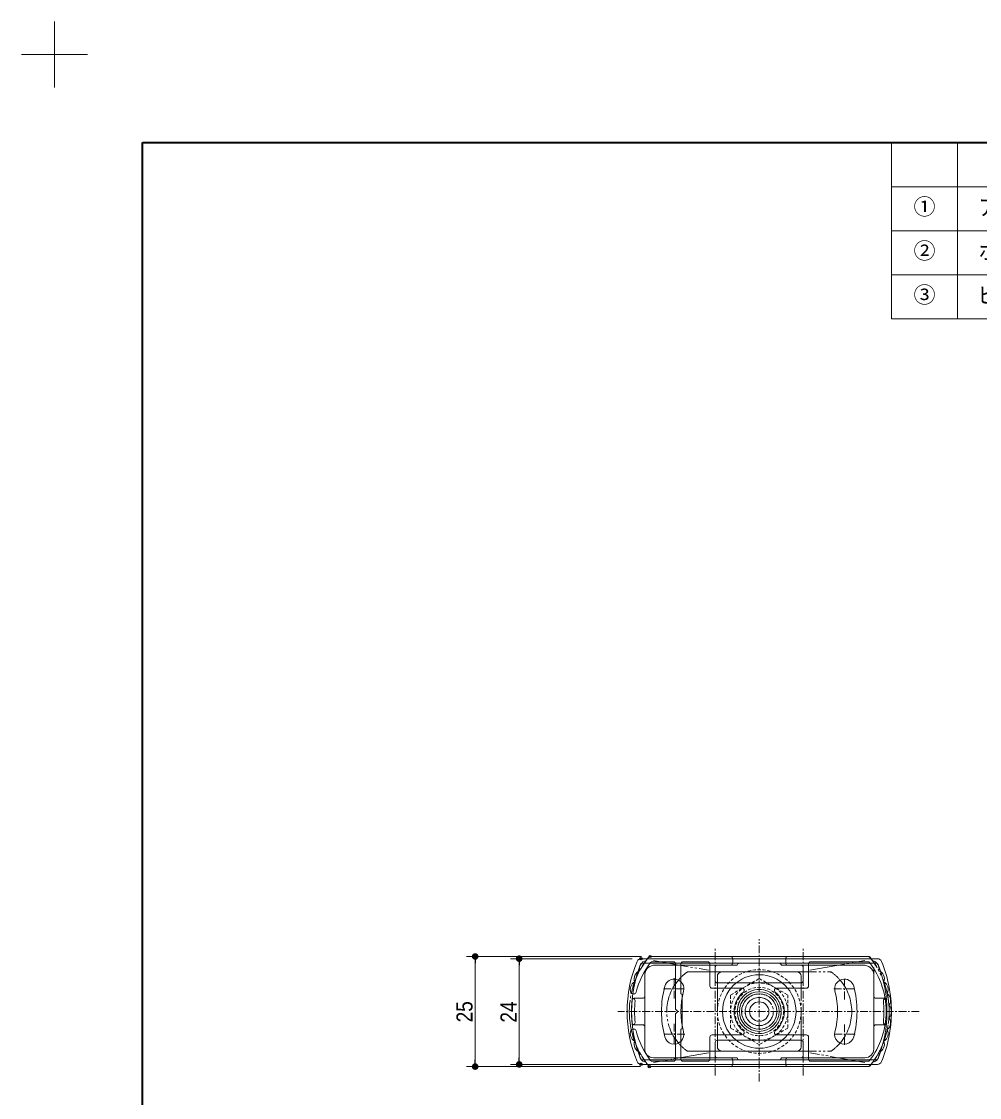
# Model space of a CAD drawing. Units: millimetres on the paper. Extents: x -396 to 396, y -304 to 304.
# Drawn here: x -396.2 to -178.8, y 60.2 to 304.5 of the extents above; entities that cross this region are included whole.
import ezdxf
from ezdxf.enums import TextEntityAlignment as Align

# ---------------------------------------------------------------- set-up
doc = ezdxf.new("R2010")
doc.units = ezdxf.units.MM
doc.header["$PDMODE"] = 32
doc.header["$PDSIZE"] = 0.5
for name, pattern in [('USER1', [10.5, 8, -0.5, 0.5, -0.5, 0.5, -0.5]), ('USER2', [2.91, 1.76, -0.4, 0.35, -0.4]), ('USER3', [1.11, 0.71, -0.4])]:
    doc.linetypes.add(name, pattern=pattern)
for name, color, linetype, lineweight in [('0-0_2寸法-1', 7, 'Continuous', 15), ('0-1_0', 7, 'Continuous', 25), ('0-3_1図面枠', 7, 'Continuous', 20), ('0-5_3一般', 7, 'Continuous', 15)]:
    doc.layers.add(name, color=color, linetype=linetype, lineweight=lineweight)
doc.layers.add('0-2_Defpoints', color=7, linetype='Continuous')
doc.styles.add('ＭＳ Ｐゴシック', font='')
doc.styles.get('ＭＳ Ｐゴシック').set_extended_font_data('MS PGothic')

# ---------------------------------------------------------------- blocks, each defined once
blk = doc.blocks.new('グループ')
at = {"layer": '0-3_1図面枠', "lineweight": 15}
for p, q in [((-210, 289.5), (-210, 304.5)), ((-217.5, 297), (-202.5, 297))]:
    blk.add_line(p, q, dxfattribs=at)
blk = doc.blocks.new('グループ-2')
at = {"layer": '0-3_1図面枠', "lineweight": 35}
blk.add_lwpolyline([(-190, 277), (190, 277), (190, -277), (-190, -277)], close=True, dxfattribs=at)
blk = doc.blocks.new('図面枠')
at = {"layer": '0-3_1図面枠'}
for name in ['グループ', 'グループ-2']:
    blk.add_blockref(name, (0, 0), dxfattribs=at)
blk = doc.blocks.new('グループ-5')
at = {"layer": '0-3_1図面枠', "lineweight": 15}
for p, q in [((-5, 277), (-5, 237)), ((50, 277), (50, 237)), ((65, 277), (65, 237)), ((100, 277), (100, 237)), ((-20, 267), (190, 267)), ((-20, 257), (190, 257)), ((-20, 247), (190, 247))]:
    blk.add_line(p, q, dxfattribs=at)
blk.add_lwpolyline([(-20, 277), (190, 277), (190, 237), (-20, 237)], close=True, dxfattribs=at)
blk = doc.blocks.new('グループ-6')
at = {"layer": '0-3_1図面枠'}
blk.add_blockref('グループ-5', (0, 0), dxfattribs=at)
at = {"layer": '0-3_1図面枠', "style": 'ＭＳ Ｐゴシック'}
for s, height, width, p in [('部\u3000品', 3.666, 0.9, (16.071, 269.527)), ('備\u3000考', 3.666, 0.9, (75.958, 269.517)), ('材\u3000質', 3.666, 0.9, (138.526, 269.564)), ('アルミポール', 3.669, 0.9, (-0.23, 259.393)), ('2', 3.666, 0.9, (56.27, 259.603)), ('長さL=2550', 3.666, 0.9, (69.672, 259.622)), ('アルミニウム、スチール、プラスチック', 3.666, 0.85, (104.77, 259.431)), ('ポール補強金具セット', 3.666, 0.9, (-0.173, 249.48)), ('4', 3.666, 0.9, (56.26, 249.603)), ('亜鉛、スチール', 3.669, 0.9, (104.692, 249.527)), ('ビス袋詰め', 3.666, 0.95, (-0.443, 239.449)), ('2', 3.666, 0.9, (56.27, 239.603)), ('スチール', 3.669, 0.95, (104.807, 239.671))]:
    blk.add_text(s, height=height, dxfattribs=dict(at, width=width)).set_placement(p, align=Align.BOTTOM_LEFT)
for s, p in [('数量', (52.573, 269.546)), ('①', (-14.978, 259.527)), ('②', (-14.978, 249.527)), ('ー', (74.77, 249.603)), ('③', (-14.978, 239.527)), ('ー', (74.77, 239.603))]:
    blk.add_text(s, height=3.666, dxfattribs=at).set_placement(p, align=Align.BOTTOM_LEFT)
blk = doc.blocks.new('グループ-7')
at = {"layer": '0-5_3一般', "linetype": 'USER2'}
for p, q in [((-50, 63.868), (-50, 96.135)), ((-13.694, 79.72), (-82.116, 79.72))]:
    blk.add_line(p, q, dxfattribs=at)
at = {"layer": '0-5_3一般', "linetype": 'USER1'}
for p, q in [((-74.763, 92.22), (-75, 92.22)), ((-74.511, 91.02), (-74.27, 91.02)), ((-25.351, 91.02), (-25.106, 91.02)), ((-25, 92.22), (-25.237, 92.22)), ((-74.27, 68.42), (-74.511, 68.42)), ((-25.106, 68.42), (-25.351, 68.42)), ((-75, 67.22), (-74.763, 67.22)), ((-25.237, 67.22), (-25, 67.22))]:
    blk.add_line(p, q, dxfattribs=at)
at = {"layer": '0-5_3一般'}
for p, q in [((-56.5, 92.22), (-74.763, 92.22)), ((-74.27, 91.02), (-69.5, 91.02)), ((-69, 80.22), (-69, 90.52)), ((-67.8, 83.72), (-67.8, 90.52)), ((-67.3, 91.02), (-61.7, 91.02)), ((-61.2, 85.52), (-61.2, 90.52)), ((-56, 90.72), (-56, 91.72)), ((-44, 91.72), (-44, 90.72)), ((-25.237, 92.22), (-43.5, 92.22)), ((-38.8, 85.52), (-38.8, 90.52)), ((-38.3, 91.02), (-25.351, 91.02)), ((-60, 89.72), (-60, 86.72)), ((-59.5, 90.22), (-56.5, 90.22)), ((-43.5, 90.22), (-40.5, 90.22)), ((-40, 86.72), (-40, 89.72)), ((-59.5, 86.22), (-40.5, 86.22)), ((-78.698, 83.72), (-78.444, 83.72)), ((-67.5, 79.72), (-67.5, 83.42)), ((-53.924, 85.02), (-60.7, 85.02)), ((-46.076, 85.02), (-39.3, 85.02)), ((-69, 80.22), (-68.5, 79.72)), ((-68.5, 79.72), (-69, 79.22)), ((-69, 68.92), (-69, 79.22)), ((-67.5, 76.02), (-67.5, 79.72)), ((-78.698, 75.72), (-78.444, 75.72)), ((-67.8, 68.92), (-67.8, 75.72)), ((-61.2, 73.92), (-61.2, 68.92)), ((-60.7, 74.42), (-53.924, 74.42)), ((-46.076, 74.42), (-39.3, 74.42)), ((-38.8, 73.92), (-38.8, 68.92)), ((-60, 69.72), (-60, 72.72)), ((-59.5, 73.22), (-40.5, 73.22)), ((-40, 72.72), (-40, 69.72)), ((-69.5, 68.42), (-74.27, 68.42)), ((-61.7, 68.42), (-67.3, 68.42)), ((-56.5, 69.22), (-59.5, 69.22)), ((-56, 67.72), (-56, 68.72)), ((-44, 68.72), (-44, 67.72)), ((-40.5, 69.22), (-43.5, 69.22)), ((-25.351, 68.42), (-38.3, 68.42)), ((-74.763, 67.22), (-56.5, 67.22)), ((-43.5, 67.22), (-25.237, 67.22))]:
    blk.add_line(p, q, dxfattribs=at)
blk.add_circle((-50, 79.72), 4.5, dxfattribs=at)
at = {"layer": '0-5_3一般', "linetype": 'USER1'}
for centre, radius, start, end in [((-59.889, 79.72), 19.611, 143.79235, 167.78013), ((-59.889, 79.72), 19.611, 140.40225, 141.10413), ((-60.5, 79.72), 18, 141.11364, 141.89221), ((-39.5, 79.72), 18.3, 37.35427, 38.13281), ((-40.111, 79.72), 19.611, 38.89587, 39.59775), ((-40.111, 79.72), 19.611, 0, 36.20765), ((-40.111, 79.72), 19.611, 323.79235, 0), ((-40.111, 79.72), 19.611, 323.79235, 0), ((-40.111, 79.72), 19.611, 323.79235, 0), ((-59.889, 79.72), 19.611, 192.21987, 216.20765), ((-60.5, 79.72), 18, 218.10779, 218.88636), ((-39.5, 79.72), 18.3, 321.86719, 322.64573), ((-59.889, 79.72), 19.611, 218.89587, 219.59775), ((-40.111, 79.72), 19.611, 320.40225, 321.10413)]:
    blk.add_arc(centre, radius, start, end, dxfattribs=at)
at = {"layer": '0-5_3一般'}
for centre, radius, start, end in [((-60.5, 79.72), 18, 141.89221, 165.92196), ((-75.217, 89.367), 2, 104.35402, 191.27589), ((-59.889, 79.72), 19.611, 141.10413, 143.79235), ((-74.763, 91.72), 0.5, 90, 141.10413), ((-74.27, 90.52), 0.5, 90, 141.89221), ((-69.5, 90.52), 0.5, 0, 90), ((-67.3, 90.52), 0.5, 90, 180), ((-61.7, 90.52), 0.5, 0, 90), ((-56.5, 91.72), 0.5, 0, 90), ((-56.5, 90.72), 0.5, 270, 0), ((-43.5, 91.72), 0.5, 90, 180), ((-43.5, 90.72), 0.5, 180, 270), ((-38.3, 90.52), 0.5, 90, 180), ((-25.351, 90.52), 0.5, 37.35427, 90), ((-25.237, 91.72), 0.5, 38.89587, 90), ((-39.5, 79.72), 18.3, 0, 37.35427), ((-40.111, 79.72), 19.611, 36.20765, 38.89587), ((-24.783, 89.367), 2, 348.72411, 75.64598), ((-76.415, 87.126), 2.002, 112.41831, 199.30623), ((-59.5, 89.72), 0.5, 90, 180), ((-40.5, 89.72), 0.5, 0, 90), ((-23.585, 87.126), 2.002, 340.69377, 67.58169), ((-77.291, 84.74), 2, 120.44865, 200.26585), ((-60.7, 85.52), 0.5, 180, 270), ((-59.5, 86.72), 0.5, 180, 270), ((-40.5, 86.72), 0.5, 270, 0), ((-39.3, 85.52), 0.5, 270, 0), ((-22.709, 84.74), 2, 332.62948, 59.55135), ((-78.698, 84.22), 0.5, 200.26585, 270), ((-78.444, 84.22), 0.5, 270, 345.92196), ((-67.8, 83.42), 0.3, 0, 90), ((-50, 79.72), 5.7, 129.26803, 230.73197), ((-53.924, 84.52), 0.5, 309.26803, 90), ((-46.076, 84.52), 0.5, 90, 230.73197), ((-50, 79.72), 5.7, 309.26803, 50.73197), ((-22.178, 82.255), 2, 324.58427, 51.50614), ((-22, 79.72), 2, 0, 43.46093), ((-39.5, 79.72), 18.3, 322.64573, 0), ((-22.178, 77.185), 2, 308.49386, 35.41573), ((-22, 79.72), 2, 316.53907, 0), ((-67.8, 76.02), 0.3, 270, 0), ((-77.291, 74.701), 2, 159.73415, 239.55135), ((-78.698, 75.22), 0.5, 90, 159.73415), ((-78.444, 75.22), 0.5, 14.07804, 90), ((-60.5, 79.72), 18, 194.07804, 218.10779), ((-60.7, 73.92), 0.5, 90, 180), ((-53.924, 74.92), 0.5, 270, 50.73197), ((-46.076, 74.92), 0.5, 129.26803, 270), ((-39.3, 73.92), 0.5, 0, 90), ((-22.709, 74.701), 2, 300.44865, 27.37052), ((-76.417, 72.315), 2, 160.67469, 247.59655), ((-59.5, 72.72), 0.5, 90, 180), ((-40.5, 72.72), 0.5, 0, 90), ((-23.583, 72.315), 2, 292.40345, 19.32531), ((-75.218, 70.074), 2, 168.71989, 255.64176), ((-74.27, 68.92), 0.5, 218.10779, 270), ((-69.5, 68.92), 0.5, 270, 0), ((-67.3, 68.92), 0.5, 180, 270), ((-61.7, 68.92), 0.5, 270, 0), ((-59.5, 69.72), 0.5, 180, 270), ((-56.5, 68.72), 0.5, 0, 90), ((-43.5, 68.72), 0.5, 90, 180), ((-40.5, 69.72), 0.5, 270, 0), ((-38.3, 68.92), 0.5, 180, 270), ((-25.351, 68.92), 0.5, 270, 322.64573), ((-24.782, 70.074), 2, 284.35824, 11.28011), ((-59.889, 79.72), 19.611, 216.20343, 218.89587), ((-74.763, 67.72), 0.5, 218.89587, 270), ((-56.5, 67.72), 0.5, 270, 0), ((-43.5, 67.72), 0.5, 180, 270), ((-25.237, 67.72), 0.5, 270, 321.10413), ((-40.111, 79.72), 19.611, 321.10413, 323.79657)]:
    blk.add_arc(centre, radius, start, end, dxfattribs=at)
blk = doc.blocks.new('グループ-8')
at = {"layer": '0-5_3一般', "linetype": 'USER3'}
blk.add_lwpolyline([(-50, 72.215), (-56.5, 75.967), (-56.5, 83.473), (-50, 87.226), (-43.5, 83.473), (-43.5, 75.967)], close=True, dxfattribs=at)
for radius in [6.5, 4, 3.2]:
    blk.add_circle((-50, 79.72), radius, dxfattribs=at)
blk = doc.blocks.new('グループ-9')
at = {"layer": '0-5_3一般'}
blk.add_blockref('グループ-8', (0, 0), dxfattribs=at)
blk = doc.blocks.new('グループ-10')
at = {"layer": '0-5_3一般'}
for p, q in [((-23.167, 91.72), (-76.833, 91.72)), ((-23.505, 90.72), (-76.495, 90.72)), ((-78.691, 82.72), (-78.844, 82.72)), ((-21.309, 82.72), (-21.156, 82.72)), ((-78.691, 76.72), (-78.844, 76.72)), ((-21.309, 76.72), (-21.156, 76.72)), ((-23.505, 68.72), (-76.495, 68.72)), ((-76.833, 67.72), (-23.167, 67.72))]:
    blk.add_line(p, q, dxfattribs=at)
at = {"layer": '0-5_3一般', "linetype": 'USER1'}
for p, q in [((-74, 91.295), (-61.5, 89.075)), ((-38.5, 89.075), (-26, 91.295)), ((-41.5, 88.72), (-58.5, 88.72)), ((-59.5, 87.72), (-59.5, 71.72)), ((-40.5, 71.72), (-40.5, 87.72)), ((-61.5, 70.365), (-74, 68.145)), ((-58.5, 70.72), (-41.5, 70.72)), ((-26, 68.145), (-38.5, 70.365))]:
    blk.add_line(p, q, dxfattribs=at)
at = {"layer": '0-5_3一般'}
for centre, radius, start, end in [((-50, 79.72), 30, 157.70903, 202.29097), ((-50, 79.72), 29, 158.38173, 201.61827), ((-76.833, 90.72), 1, 90, 157.70903), ((-76.495, 90.22), 0.5, 90, 158.38173), ((-23.505, 90.22), 0.5, 21.61827, 90), ((-23.167, 90.72), 1, 22.29097, 90), ((-50, 79.72), 29, 338.38173, 21.61827), ((-50, 79.72), 30, 0, 22.29097), ((-78.691, 82.22), 0.5, 355.02014, 90), ((-50, 79.72), 28.3, 175.02014, 184.97986), ((-21.309, 82.22), 0.5, 90, 184.97986), ((-50, 79.72), 28.3, 0, 4.97986), ((-50, 79.72), 30, 337.70903, 0), ((-50, 79.72), 28.3, 355.02014, 0), ((-78.691, 77.22), 0.5, 270, 4.97986), ((-21.309, 77.22), 0.5, 175.02014, 270), ((-76.495, 69.22), 0.5, 201.61827, 270), ((-23.505, 69.22), 0.5, 270, 338.38173), ((-76.833, 68.72), 1, 202.29097, 270), ((-23.167, 68.72), 1, 270, 337.70903)]:
    blk.add_arc(centre, radius, start, end, dxfattribs=at)
at = {"layer": '0-5_3一般', "linetype": 'USER1'}
for centre, start, end in [((-58.5, 87.72), 90, 180), ((-41.5, 87.72), 0, 90), ((-58.5, 71.72), 180, 270), ((-41.5, 71.72), 270, 0)]:
    blk.add_arc(centre, 1, start, end, dxfattribs=at)
blk = doc.blocks.new('グループ-11')
at = {"layer": '0-5_3一般', "linetype": 'USER2'}
for p, q in [((-60, 65.22), (-60, 94.22)), ((-40, 65.22), (-40, 94.22))]:
    blk.add_line(p, q, dxfattribs=at)
at = {"layer": '0-5_3一般', "linetype": 'USER1'}
for p, q in [((-74.967, 92.22), (-74.491, 92.22)), ((-25.509, 92.22), (-25.033, 92.22)), ((-66.325, 88.72), (-66, 88.72)), ((-66, 88.72), (-34, 88.72)), ((-34, 88.72), (-33.675, 88.72)), ((-66.325, 70.72), (-66, 70.72)), ((-66, 70.72), (-34, 70.72)), ((-34, 70.72), (-33.675, 70.72)), ((-74.967, 67.22), (-74.491, 67.22)), ((-25.509, 67.22), (-25.033, 67.22))]:
    blk.add_line(p, q, dxfattribs=at)
at = {"layer": '0-5_3一般'}
for p, q in [((-74.491, 92.22), (-25.509, 92.22)), ((-74.491, 67.22), (-25.509, 67.22))]:
    blk.add_line(p, q, dxfattribs=at)
at = {"layer": '0-5_3一般', "linetype": 'USER1'}
for radius in [5, 3.2]:
    blk.add_circle((-50, 79.72), radius, dxfattribs=at)
at = {"layer": '0-5_3一般'}
blk.add_circle((-50, 79.72), 4, dxfattribs=at)
at = {"layer": '0-5_3一般', "linetype": 'USER1'}
for centre, radius, start, end in [((-60, 79.72), 19.5, 141.56535, 180), ((-60, 79.72), 19.5, 140.13166, 141.56535), ((-40, 79.72), 19.5, 38.43465, 39.86834), ((-40, 79.72), 19.5, 0, 38.43465), ((-60, 79.72), 11, 126.8699, 139.42816), ((-60, 79.72), 11, 125.0968, 126.8699), ((-66, 87.72), 1, 90, 126.8699), ((-34, 87.72), 1, 53.1301, 90), ((-40, 79.72), 11, 53.1301, 54.9032), ((-40, 79.72), 11, 40.57184, 53.1301), ((-60, 79.72), 11, 139.42816, 220.57184), ((-40, 79.72), 11, 0, 40.57184), ((-60, 79.72), 19.5, 180, 218.43465), ((-40, 79.72), 11, 319.42816, 0), ((-40, 79.72), 19.5, 321.56535, 0), ((-60, 79.72), 11, 220.57184, 233.1301), ((-60, 79.72), 11, 233.1301, 234.9032), ((-66, 71.72), 1, 233.1301, 270), ((-34, 71.72), 1, 270, 306.8699), ((-40, 79.72), 11, 305.0968, 306.8699), ((-40, 79.72), 11, 306.8699, 319.42816), ((-60, 79.72), 19.5, 218.43465, 219.86834), ((-40, 79.72), 19.5, 320.13166, 321.56535)]:
    blk.add_arc(centre, radius, start, end, dxfattribs=at)
at = {"layer": '0-5_3一般'}
for centre, start, end in [((-74.491, 91.22), 90, 141.56535), ((-25.509, 91.22), 38.43465, 90), ((-74.491, 68.22), 218.43465, 270), ((-25.509, 68.22), 270, 321.56535)]:
    blk.add_arc(centre, 1, start, end, dxfattribs=at)
blk = doc.blocks.new('グループ-12')
at = {"layer": '0-5_3一般'}
for p, q in [((-54.5, 90.72), (-45.5, 90.72)), ((-74, 90.22), (-55, 90.22)), ((-45, 90.22), (-26, 90.22)), ((-24, 89.72), (-24, 76.22)), ((-24, 87.72), (-24, 82.72)), ((-76.5, 82.72), (-78.39, 82.72)), ((-21.61, 82.72), (-23.5, 82.72)), ((-76.5, 76.72), (-78.39, 76.72)), ((-24, 76.22), (-24, 71.22)), ((-21.61, 76.72), (-23.5, 76.72)), ((-74, 69.22), (-55, 69.22)), ((-54.5, 68.72), (-45.5, 68.72)), ((-45, 69.22), (-26, 69.22))]:
    blk.add_line(p, q, dxfattribs=at)
at = {"layer": '0-5_3一般', "linetype": 'USER2'}
for p, q in [((-69.319, 87.316), (-69.319, 82.476)), ((-30.681, 82.476), (-30.681, 87.316)), ((-71.739, 84.896), (-66.899, 84.896)), ((-33.101, 84.896), (-28.261, 84.896)), ((-69.319, 76.964), (-69.319, 72.124)), ((-30.681, 72.124), (-30.681, 76.964)), ((-66.899, 74.544), (-71.739, 74.544)), ((-28.261, 74.544), (-33.101, 74.544))]:
    blk.add_line(p, q, dxfattribs=at)
at = {"layer": '0-5_3一般'}
blk.add_lwpolyline([(-76, 71.22), (-76, 76.22), (-76, 87.72)], dxfattribs=at)
at = {"layer": '0-5_3一般', "linetype": 'USER3'}
for radius in [9.5, 5.5]:
    blk.add_circle((-50, 79.72), radius, dxfattribs=at)
at = {"layer": '0-5_3一般'}
for radius in [8.347, 5, 2.2]:
    blk.add_circle((-50, 79.72), radius, dxfattribs=at)
for centre, radius, start, end in [((-54.5, 90.22), 0.5, 90, 180), ((-45.5, 90.22), 0.5, 0, 90), ((-73.75, 87.97), 2.264, 96.34019, 186.34019), ((-26.25, 87.97), 2.264, 353.65981, 83.65981), ((-69.319, 84.896), 2.2, 345, 165), ((-30.681, 84.896), 2.2, 15, 195), ((-76.5, 83.22), 0.5, 270, 0), ((-50, 79.72), 22.2, 165, 195), ((-50, 79.72), 17.8, 165, 195), ((-50, 79.72), 17.8, 345, 15), ((-50, 79.72), 22.2, 345, 15), ((-23.5, 83.22), 0.5, 180, 270), ((-78.39, 82.22), 0.5, 90, 107.52661), ((-21.61, 82.22), 0.5, 72.47339, 90), ((-78.39, 77.22), 0.5, 252.47339, 270), ((-76.5, 76.22), 0.5, 0, 90), ((-23.5, 76.22), 0.5, 90, 180), ((-21.61, 77.22), 0.5, 270, 287.52661), ((-69.319, 74.544), 2.2, 195, 15), ((-30.681, 74.544), 2.2, 165, 345), ((-74, 71.22), 2, 180, 270), ((-26, 71.22), 2, 270, 0), ((-54.5, 69.22), 0.5, 180, 270), ((-45.5, 69.22), 0.5, 270, 0)]:
    blk.add_arc(centre, radius, start, end, dxfattribs=at)
at = {"layer": '0-5_3一般', "linetype": 'USER1'}
for centre, radius, start, end in [((-50, 79.72), 29, 174.96759, 185.03241), ((-78.39, 82.22), 0.5, 107.52661, 174.96759), ((-21.61, 82.22), 0.5, 5.03241, 72.47339), ((-50, 79.72), 29, 354.96759, 5.03241), ((-78.39, 77.22), 0.5, 185.03241, 252.47339), ((-21.61, 77.22), 0.5, 287.52661, 354.96759)]:
    blk.add_arc(centre, radius, start, end, dxfattribs=at)
at = {"layer": '0-5_3一般'}
for name in ['グループ-7', 'グループ-11', 'グループ-10', 'グループ-9']:
    blk.add_blockref(name, (0, 0), dxfattribs=at)
blk = doc.blocks.new('グループ-20')
at = {"layer": '0-5_3一般'}
blk.add_blockref('グループ-12', (0, 0), dxfattribs=at)
blk = doc.blocks.new('_Dot')
at = {"layer": '0-1_0'}
blk.add_line((-0.5, 0), (-1, 0), dxfattribs=at)
for points in [[(0, 0), (-0.5, 0), (-0.4961, 0.0627)], [(0, 0), (-0.4961, -0.0627), (-0.5, 0)], [(0, 0), (-0.4961, 0.0627), (-0.4843, 0.1243)], [(0, 0), (-0.4843, -0.1243), (-0.4961, -0.0627)], [(0, 0), (-0.4843, 0.1243), (-0.4649, 0.1841)], [(0, 0), (-0.4649, -0.1841), (-0.4843, -0.1243)], [(0, 0), (-0.4649, 0.1841), (-0.4382, 0.2409)], [(0, 0), (-0.4382, -0.2409), (-0.4649, -0.1841)], [(0, 0), (-0.4382, 0.2409), (-0.4045, 0.2939)], [(0, 0), (-0.4045, -0.2939), (-0.4382, -0.2409)], [(0, 0), (-0.4045, 0.2939), (-0.3645, 0.3423)], [(0, 0), (-0.3645, -0.3423), (-0.4045, -0.2939)], [(0, 0), (-0.3645, 0.3423), (-0.3187, 0.3853)], [(0, 0), (-0.3187, -0.3853), (-0.3645, -0.3423)], [(0, 0), (-0.3187, 0.3853), (-0.2679, 0.4222)], [(0, 0), (-0.2679, -0.4222), (-0.3187, -0.3853)], [(0, 0), (-0.2679, 0.4222), (-0.2129, 0.4524)], [(0, 0), (-0.2129, -0.4524), (-0.2679, -0.4222)], [(0, 0), (-0.2129, 0.4524), (-0.1545, 0.4755)], [(0, 0), (-0.1545, -0.4755), (-0.2129, -0.4524)], [(0, 0), (-0.1545, 0.4755), (-0.0937, 0.4911)], [(0, 0), (-0.0937, -0.4911), (-0.1545, -0.4755)], [(0, 0), (-0.0937, 0.4911), (-0.0314, 0.499)], [(0, 0), (-0.0314, -0.499), (-0.0937, -0.4911)], [(0, 0), (-0.0314, 0.499), (0.0314, 0.499)], [(0, 0), (0.0314, -0.499), (-0.0314, -0.499)], [(0, 0), (0.0314, 0.499), (0.0937, 0.4911)], [(0, 0), (0.0937, 0.4911), (0.1545, 0.4755)], [(0, 0), (0.1545, 0.4755), (0.2129, 0.4524)], [(0, 0), (0.2129, 0.4524), (0.2679, 0.4222)], [(0, 0), (0.2679, 0.4222), (0.3187, 0.3853)], [(0, 0), (0.3187, 0.3853), (0.3645, 0.3423)], [(0, 0), (0.3645, 0.3423), (0.4045, 0.2939)], [(0, 0), (0.4045, 0.2939), (0.4382, 0.2409)], [(0, 0), (0.4382, 0.2409), (0.4649, 0.1841)], [(0, 0), (0.4649, 0.1841), (0.4843, 0.1243)], [(0, 0), (0.4843, 0.1243), (0.4961, 0.0627)], [(0, 0), (0.4961, 0.0627), (0.5, 0)], [(0, 0), (0.0937, -0.4911), (0.0314, -0.499)], [(0, 0), (0.1545, -0.4755), (0.0937, -0.4911)], [(0, 0), (0.2129, -0.4524), (0.1545, -0.4755)], [(0, 0), (0.2679, -0.4222), (0.2129, -0.4524)], [(0, 0), (0.3187, -0.3853), (0.2679, -0.4222)], [(0, 0), (0.3645, -0.3423), (0.3187, -0.3853)], [(0, 0), (0.4045, -0.2939), (0.3645, -0.3423)], [(0, 0), (0.4382, -0.2409), (0.4045, -0.2939)], [(0, 0), (0.4649, -0.1841), (0.4382, -0.2409)], [(0, 0), (0.4843, -0.1243), (0.4649, -0.1841)], [(0, 0), (0.4961, -0.0627), (0.4843, -0.1243)], [(0, 0), (0.5, 0), (0.4961, -0.0627)]]:
    blk.add_solid(points, dxfattribs=at)

msp = doc.modelspace()

# ---------------------------------------------------------------- linework, layer by layer
at = {"layer": '0-0_2寸法-1'}
for p, q in [((-255.513, 92.22), (-295.25, 92.22)), ((-293.25, 90.719), (-293.25, 68.721)), ((-257.583, 91.72), (-285.25, 91.72)), ((-283.25, 90.219), (-283.25, 69.221)), ((-255.717, 67.22), (-295.25, 67.22)), ((-257.583, 67.72), (-285.25, 67.72))]:
    msp.add_line(p, q, dxfattribs=at)
at = {"layer": '0-2_Defpoints'}
for p in [(-255.583, 91.72), (-253.513, 92.22), (-293.25, 67.22), (-283.25, 67.72), (-255.583, 67.72), (-253.717, 67.22)]:
    msp.add_point(p, dxfattribs=at)

# ---------------------------------------------------------------- block references
at = {"layer": '0-0_2寸法-1', "xscale": 1.500684, "yscale": 1.500684}
for p, rotation in [((-293.25, 92.22), 90), ((-283.25, 91.72), 90), ((-293.25, 67.22), 270), ((-283.25, 67.72), 270)]:
    msp.add_blockref('_Dot', p, dxfattribs=dict(at, rotation=rotation))
at = {"layer": '0-3_1図面枠'}
for name in ['図面枠', 'グループ-6']:
    msp.add_blockref(name, (-178.75, 0), dxfattribs=at)
at = {"layer": '0-5_3一般'}
msp.add_blockref('グループ-20', (-178.75, 0), dxfattribs=at)

# ---------------------------------------------------------------- texts
at = {"layer": '0-0_2寸法-1', "style": 'ＭＳ Ｐゴシック', "width": 0.9}
for s, p in [('25', (-292.744, 77.261)), ('24', (-282.744, 77.212))]:
    msp.add_text(s, height=3.666, rotation=90, dxfattribs=at).set_placement(p, align=Align.BOTTOM_LEFT)

doc.saveas('drawing.dxf')
